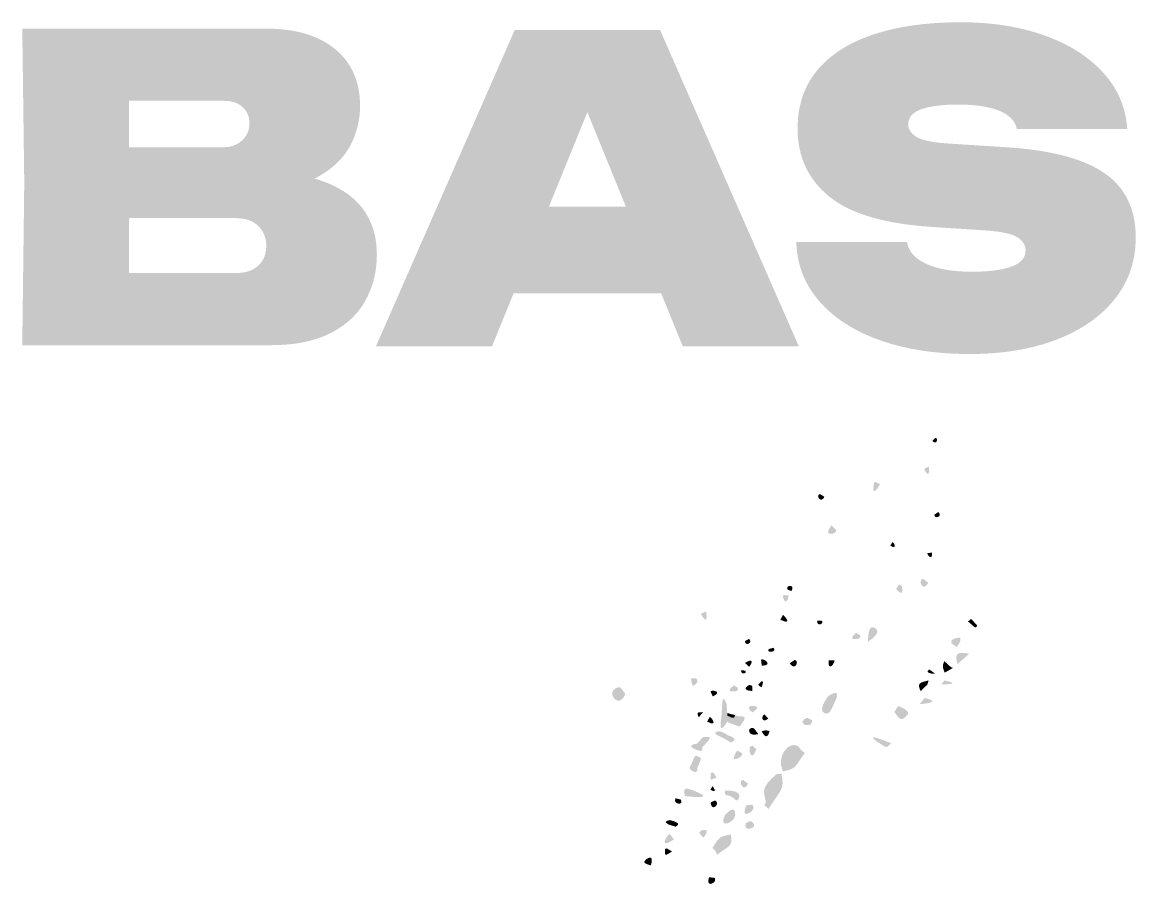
# Model space of a CAD drawing. Header units: millimetres. Extents: x 1061 to 1250, y 28 to 134.
# Drawn here: x 1069.5 to 1129.5, y 87.3 to 134 of the extents above; entities that cross this region are included whole.
import ezdxf

# ---------------------------------------------------------------- set-up
doc = ezdxf.new("R2010")
doc.units = ezdxf.units.MM

msp = doc.modelspace()

# ---------------------------------------------------------------- hatches: boundary and pattern name
at = {"true_color": 0x000000, "transparency": 33554687}
h = msp.add_hatch(color=18, dxfattribs=at)
edge = h.paths.add_edge_path(flags=0)
edge.add_spline(control_points=[(1111.225, 122.095), (1111.225, 122.095), (1117.188, 122.095), (1117.188, 122.095), (1117.249, 121.761), (1117.423, 121.476), (1117.711, 121.241), (1118, 121.006), (1118.394, 120.824), (1118.895, 120.695), (1119.396, 120.566), (1119.995, 120.501), (1120.693, 120.501), (1121.603, 120.501), (1122.313, 120.592), (1122.821, 120.775), (1123.329, 120.957), (1123.584, 121.252), (1123.584, 121.662), (1123.584, 121.935), (1123.439, 122.167), (1123.151, 122.356), (1122.863, 122.546), (1122.271, 122.671), (1121.376, 122.732), (1121.376, 122.732), (1118.554, 122.914), (1118.554, 122.914), (1115.989, 123.081), (1114.138, 123.627), (1113, 124.553), (1111.862, 125.478), (1111.293, 126.7), (1111.293, 128.217), (1111.293, 129.492), (1111.657, 130.554), (1112.385, 131.404), (1113.114, 132.253), (1114.134, 132.891), (1115.447, 133.316), (1116.759, 133.74), (1118.296, 133.953), (1120.056, 133.953), (1121.77, 133.953), (1123.292, 133.714), (1124.619, 133.236), (1125.947, 132.758), (1127.001, 132.086), (1127.783, 131.222), (1128.564, 130.357), (1128.993, 129.348), (1129.069, 128.194), (1129.069, 128.194), (1123.106, 128.194), (1123.106, 128.194), (1123.06, 128.468), (1122.912, 128.703), (1122.662, 128.9), (1122.411, 129.097), (1122.059, 129.249), (1121.603, 129.355), (1121.148, 129.461), (1120.594, 129.515), (1119.942, 129.515), (1119.107, 129.515), (1118.451, 129.431), (1117.973, 129.264), (1117.495, 129.097), (1117.256, 128.824), (1117.256, 128.445), (1117.256, 128.187), (1117.397, 127.967), (1117.677, 127.785), (1117.958, 127.603), (1118.5, 127.481), (1119.305, 127.421), (1119.305, 127.421), (1122.491, 127.216), (1122.491, 127.216), (1124.16, 127.11), (1125.511, 126.863), (1126.542, 126.476), (1127.574, 126.089), (1128.329, 125.554), (1128.807, 124.871), (1129.285, 124.189), (1129.524, 123.346), (1129.524, 122.345), (1129.524, 121.086), (1129.152, 119.985), (1128.409, 119.045), (1127.665, 118.104), (1126.622, 117.372), (1125.279, 116.848), (1123.936, 116.325), (1122.37, 116.063), (1120.579, 116.063), (1118.728, 116.063), (1117.104, 116.313), (1115.708, 116.814), (1114.313, 117.315), (1113.224, 118.021), (1112.442, 118.931), (1111.661, 119.841), (1111.255, 120.896), (1111.225, 122.095)], knot_values=[0, 0, 0, 0, 1, 1, 1, 2, 2, 2, 3, 3, 3, 4, 4, 4, 5, 5, 5, 6, 6, 6, 7, 7, 7, 8, 8, 8, 9, 9, 9, 10, 10, 10, 11, 11, 11, 12, 12, 12, 13, 13, 13, 14, 14, 14, 15, 15, 15, 16, 16, 16, 17, 17, 17, 18, 18, 18, 19, 19, 19, 20, 20, 20, 21, 21, 21, 22, 22, 22, 23, 23, 23, 24, 24, 24, 25, 25, 25, 26, 26, 26, 27, 27, 27, 28, 28, 28, 29, 29, 29, 30, 30, 30, 31, 31, 31, 32, 32, 32, 33, 33, 33, 34, 34, 34, 35, 35, 35, 35], degree=3, periodic=1)
h = msp.add_hatch(color=18, dxfattribs=at)
edge = h.paths.add_edge_path(flags=0)
edge.add_spline(control_points=[(1085.236, 125.524), (1085.511, 125.447), (1085.77, 125.358), (1086.012, 125.256), (1086.877, 124.892), (1087.526, 124.387), (1087.958, 123.743), (1088.391, 123.098), (1088.607, 122.328), (1088.607, 121.432), (1088.607, 120.507), (1088.398, 119.672), (1087.981, 118.929), (1087.564, 118.185), (1086.93, 117.601), (1086.08, 117.176), (1085.231, 116.751), (1084.168, 116.539), (1082.894, 116.539), (1082.894, 116.539), (1069.488, 116.539), (1069.488, 116.539), (1069.488, 116.539), (1069.596, 125.302), (1069.596, 125.302), (1069.596, 125.302), (1069.488, 133.609), (1069.488, 133.609), (1069.488, 133.609), (1082.647, 133.609), (1082.647, 133.609), (1084.225, 133.609), (1085.462, 133.241), (1086.357, 132.505), (1087.252, 131.769), (1087.7, 130.749), (1087.7, 129.444), (1087.7, 128.701), (1087.533, 128.003), (1087.199, 127.35), (1086.865, 126.698), (1086.323, 126.148), (1085.572, 125.7), (1085.469, 125.638), (1085.356, 125.58), (1085.236, 125.524)], knot_values=[0, 0, 0, 0, 1, 1, 1, 2, 2, 2, 3, 3, 3, 4, 4, 4, 5, 5, 5, 6, 6, 6, 7, 7, 7, 8, 8, 8, 9, 9, 9, 10, 10, 10, 11, 11, 11, 12, 12, 12, 13, 13, 13, 14, 14, 14, 15, 15, 15, 15], degree=3, periodic=1)
edge = h.paths.add_edge_path(flags=0)
edge.add_spline(control_points=[(1075.251, 127.214), (1075.251, 127.214), (1080.348, 127.214), (1080.348, 127.214), (1080.743, 127.214), (1081.073, 127.335), (1081.338, 127.578), (1081.604, 127.82), (1081.737, 128.132), (1081.737, 128.511), (1081.737, 128.86), (1081.615, 129.148), (1081.373, 129.376), (1081.13, 129.603), (1080.788, 129.717), (1080.348, 129.717), (1080.348, 129.717), (1075.238, 129.717), (1075.238, 129.717), (1075.238, 129.717), (1075.251, 127.214), (1075.251, 127.214)], knot_values=[0, 0, 0, 0, 1, 1, 1, 2, 2, 2, 3, 3, 3, 4, 4, 4, 5, 5, 5, 6, 6, 6, 7, 7, 7, 7], degree=3, periodic=1)
edge = h.paths.add_edge_path(flags=0)
edge.add_spline(control_points=[(1075.237, 120.431), (1075.237, 120.431), (1081.028, 120.431), (1081.028, 120.431), (1081.528, 120.431), (1081.923, 120.564), (1082.211, 120.829), (1082.499, 121.095), (1082.644, 121.455), (1082.644, 121.91), (1082.644, 122.32), (1082.503, 122.669), (1082.222, 122.957), (1081.942, 123.246), (1081.528, 123.39), (1080.982, 123.39), (1080.982, 123.39), (1075.252, 123.39), (1075.252, 123.39), (1075.252, 123.39), (1075.237, 120.431), (1075.237, 120.431)], knot_values=[0, 0, 0, 0, 1, 1, 1, 2, 2, 2, 3, 3, 3, 4, 4, 4, 5, 5, 5, 6, 6, 6, 7, 7, 7, 7], degree=3, periodic=1)
h = msp.add_hatch(color=18, dxfattribs=at)
h.paths.add_polyline_path([(1095.982, 119.341), (1094.814, 116.473), (1088.555, 116.473), (1096.043, 133.543), (1103.873, 133.543), (1111.361, 116.473), (1105.102, 116.473), (1103.934, 119.341)], flags=0)
h.paths.add_polyline_path([(1102.034, 124.007), (1099.958, 129.104), (1097.882, 124.007)], flags=0)
at = {"true_color": 0x080808, "transparency": 33554687}
h = msp.add_hatch(color=18, dxfattribs=at)
edge = h.paths.add_edge_path(flags=0)
edge.add_spline(control_points=[(1118.56, 111.382), (1118.718, 111.538), (1118.7, 111.538), (1118.718, 111.538), (1118.904, 111.544), (1118.783, 111.105), (1118.56, 111.382)], knot_values=[0, 0, 0, 0, 1, 1, 1, 2, 2, 2, 2], degree=3, periodic=1)
h = msp.add_hatch(color=18, dxfattribs=at)
edge = h.paths.add_edge_path(flags=0)
edge.add_spline(control_points=[(1118.11, 109.866), (1118.362, 109.979), (1118.341, 109.987), (1118.362, 109.979), (1118.405, 109.964), (1118.434, 109.204), (1118.11, 109.866)], knot_values=[0, 0, 0, 0, 1, 1, 1, 2, 2, 2, 2], degree=3, periodic=1)
h = msp.add_hatch(color=18, dxfattribs=at)
edge = h.paths.add_edge_path(flags=0)
edge.add_spline(control_points=[(1115.738, 109.046), (1115.725, 109.023), (1115.261, 108.186), (1115.405, 109.06), (1115.438, 109.263), (1115.507, 109.135), (1115.738, 109.046)], knot_values=[0, 0, 0, 0, 1, 1, 1, 2, 2, 2, 2], degree=3, periodic=1)
h = msp.add_hatch(color=18, dxfattribs=at)
edge = h.paths.add_edge_path(flags=0)
edge.add_spline(control_points=[(1112.734, 108.371), (1112.601, 107.989), (1112.239, 108.383), (1112.48, 108.509), (1112.501, 108.52), (1112.48, 108.509), (1112.734, 108.371)], knot_values=[0, 0, 0, 0, 1, 1, 1, 2, 2, 2, 2], degree=3, periodic=1)
h = msp.add_hatch(color=18, dxfattribs=at)
edge = h.paths.add_edge_path(flags=0)
edge.add_spline(control_points=[(1118.881, 107.545), (1119.152, 107.286), (1118.657, 107.143), (1118.669, 107.393), (1118.67, 107.414), (1118.669, 107.393), (1118.881, 107.545)], knot_values=[0, 0, 0, 0, 1, 1, 1, 2, 2, 2, 2], degree=3, periodic=1)
h = msp.add_hatch(color=18, dxfattribs=at)
edge = h.paths.add_edge_path(flags=0)
edge.add_spline(control_points=[(1113.124, 106.822), (1113.317, 106.585), (1113.499, 106.567), (1113.274, 106.406), (1113.246, 106.386), (1112.638, 106.191), (1113.124, 106.822)], knot_values=[0, 0, 0, 0, 1, 1, 1, 2, 2, 2, 2], degree=3, periodic=1)
h = msp.add_hatch(color=18, dxfattribs=at)
edge = h.paths.add_edge_path(flags=0)
edge.add_spline(control_points=[(1116.29, 105.724), (1116.404, 105.911), (1116.387, 105.908), (1116.404, 105.911), (1116.485, 105.926), (1116.705, 105.489), (1116.29, 105.724)], knot_values=[0, 0, 0, 0, 1, 1, 1, 2, 2, 2, 2], degree=3, periodic=1)
h = msp.add_hatch(color=18, dxfattribs=at)
edge = h.paths.add_edge_path(flags=0)
edge.add_spline(control_points=[(1118.535, 105.355), (1118.577, 104.854), (1118.242, 105.258), (1118.298, 105.319), (1118.311, 105.334), (1118.298, 105.319), (1118.535, 105.355)], knot_values=[0, 0, 0, 0, 1, 1, 1, 2, 2, 2, 2], degree=3, periodic=1)
h = msp.add_hatch(color=18, dxfattribs=at)
edge = h.paths.add_edge_path(flags=0)
edge.add_spline(control_points=[(1118.337, 103.719), (1118.02, 103.17), (1117.778, 103.902), (1118.046, 103.94), (1118.075, 103.945), (1118.046, 103.94), (1118.337, 103.719)], knot_values=[0, 0, 0, 0, 1, 1, 1, 2, 2, 2, 2], degree=3, periodic=1)
h = msp.add_hatch(color=18, dxfattribs=at)
edge = h.paths.add_edge_path(flags=0)
edge.add_spline(control_points=[(1110.964, 103.285), (1110.77, 103.357), (1110.755, 103.328), (1110.731, 103.41), (1110.673, 103.608), (1111.162, 103.654), (1110.964, 103.285)], knot_values=[0, 0, 0, 0, 1, 1, 1, 2, 2, 2, 2], degree=3, periodic=1)
h = msp.add_hatch(color=18, dxfattribs=at)
edge = h.paths.add_edge_path(flags=0)
edge.add_spline(control_points=[(1116.61, 103.392), (1116.743, 103.593), (1116.729, 103.704), (1116.907, 103.555), (1116.92, 103.544), (1117.065, 102.843), (1116.61, 103.392)], knot_values=[0, 0, 0, 0, 1, 1, 1, 2, 2, 2, 2], degree=3, periodic=1)
h = msp.add_hatch(color=18, dxfattribs=at)
edge = h.paths.add_edge_path(flags=0)
edge.add_spline(control_points=[(1110.822, 103.054), (1110.666, 102.313), (1110.454, 103.028), (1110.5, 103.05), (1110.597, 103.096), (1110.725, 103.008), (1110.822, 103.054)], knot_values=[0, 0, 0, 0, 1, 1, 1, 2, 2, 2, 2], degree=3, periodic=1)
h = msp.add_hatch(color=18, dxfattribs=at)
edge = h.paths.add_edge_path(flags=0)
edge.add_spline(control_points=[(1106.077, 102.05), (1106.077, 102.05), (1106.352, 102.179), (1106.352, 102.179), (1106.38, 102.164), (1106.487, 101.278), (1106.077, 102.05)], knot_values=[0, 0, 0, 0, 1, 1, 1, 2, 2, 2, 2], degree=3, periodic=1)
h = msp.add_hatch(color=18, dxfattribs=at)
edge = h.paths.add_edge_path(flags=0)
edge.add_spline(control_points=[(1110.362, 101.733), (1110.508, 101.988), (1110.486, 101.979), (1110.508, 101.988), (1110.535, 102), (1111.096, 101.387), (1110.362, 101.733)], knot_values=[0, 0, 0, 0, 1, 1, 1, 2, 2, 2, 2], degree=3, periodic=1)
h = msp.add_hatch(color=18, dxfattribs=at)
edge = h.paths.add_edge_path(flags=0)
edge.add_spline(control_points=[(1112.346, 101.673), (1112.593, 101.678), (1112.578, 101.691), (1112.593, 101.678), (1112.771, 101.533), (1112.312, 101.321), (1112.346, 101.673)], knot_values=[0, 0, 0, 0, 1, 1, 1, 2, 2, 2, 2], degree=3, periodic=1)
h = msp.add_hatch(color=18, dxfattribs=at)
edge = h.paths.add_edge_path(flags=0)
edge.add_spline(control_points=[(1120.648, 101.784), (1120.648, 101.784), (1120.981, 101.414), (1120.981, 101.414), (1120.851, 101.196), (1120.824, 101.372), (1120.484, 101.637), (1120.484, 101.637), (1120.648, 101.784), (1120.648, 101.784)], knot_values=[0, 0, 0, 0, 1, 1, 1, 2, 2, 2, 3, 3, 3, 3], degree=3, periodic=1)
h = msp.add_hatch(color=18, dxfattribs=at)
edge = h.paths.add_edge_path(flags=0)
edge.add_spline(control_points=[(1114.443, 101.023), (1114.65, 100.898), (1114.761, 100.901), (1114.611, 100.72), (1114.59, 100.695), (1113.897, 100.58), (1114.443, 101.023)], knot_values=[0, 0, 0, 0, 1, 1, 1, 2, 2, 2, 2], degree=3, periodic=1)
h = msp.add_hatch(color=18, dxfattribs=at)
edge = h.paths.add_edge_path(flags=0)
edge.add_spline(control_points=[(1115.091, 100.544), (1115.091, 100.609), (1115.083, 101.239), (1115.284, 101.326), (1115.343, 101.352), (1116.05, 101.178), (1115.091, 100.544)], knot_values=[0, 0, 0, 0, 1, 1, 1, 2, 2, 2, 2], degree=3, periodic=1)
h = msp.add_hatch(color=18, dxfattribs=at)
edge = h.paths.add_edge_path(flags=0)
edge.add_spline(control_points=[(1108.677, 100.705), (1108.914, 100.448), (1108.435, 100.298), (1108.457, 100.576), (1108.458, 100.597), (1108.457, 100.576), (1108.677, 100.705)], knot_values=[0, 0, 0, 0, 1, 1, 1, 2, 2, 2, 2], degree=3, periodic=1)
h = msp.add_hatch(color=18, dxfattribs=at)
edge = h.paths.add_edge_path(flags=0)
edge.add_spline(control_points=[(1119.885, 100.267), (1119.076, 100.652), (1120.059, 100.816), (1120.072, 100.748), (1120.08, 100.708), (1120.107, 100.574), (1119.885, 100.267)], knot_values=[0, 0, 0, 0, 1, 1, 1, 2, 2, 2, 2], degree=3, periodic=1)
h = msp.add_hatch(color=18, dxfattribs=at)
edge = h.paths.add_edge_path(flags=0)
edge.add_spline(control_points=[(1108.45, 99.404), (1109.076, 99.781), (1108.711, 99.193), (1108.68, 99.196), (1108.655, 99.198), (1108.68, 99.196), (1108.45, 99.404)], knot_values=[0, 0, 0, 0, 1, 1, 1, 2, 2, 2, 2], degree=3, periodic=1)
h = msp.add_hatch(color=18, dxfattribs=at)
edge = h.paths.add_edge_path(flags=0)
edge.add_spline(control_points=[(1109.358, 99.251), (1109.358, 99.251), (1109.322, 99.578), (1109.322, 99.578), (1109.431, 99.686), (1110.033, 99.274), (1109.358, 99.251)], knot_values=[0, 0, 0, 0, 1, 1, 1, 2, 2, 2, 2], degree=3, periodic=1)
h = msp.add_hatch(color=18, dxfattribs=at)
edge = h.paths.add_edge_path(flags=0)
edge.add_spline(control_points=[(1109.997, 100.223), (1110.22, 99.967), (1109.552, 99.912), (1109.742, 100.157), (1109.742, 100.157), (1109.997, 100.223), (1109.997, 100.223)], knot_values=[0, 0, 0, 0, 1, 1, 1, 2, 2, 2, 2], degree=3, periodic=1)
h = msp.add_hatch(color=18, dxfattribs=at)
edge = h.paths.add_edge_path(flags=0)
edge.add_spline(control_points=[(1120.526, 99.894), (1120.234, 99.596), (1120.235, 99.634), (1119.911, 99.335), (1119.797, 99.752), (1119.774, 100.09), (1120.526, 99.894)], knot_values=[0, 0, 0, 0, 1, 1, 1, 2, 2, 2, 2], degree=3, periodic=1)
h = msp.add_hatch(color=18, dxfattribs=at)
edge = h.paths.add_edge_path(flags=0)
edge.add_spline(control_points=[(1110.868, 99.387), (1111.151, 99.564), (1111.125, 99.569), (1111.151, 99.564), (1111.405, 99.515), (1111.14, 98.92), (1110.868, 99.387)], knot_values=[0, 0, 0, 0, 1, 1, 1, 2, 2, 2, 2], degree=3, periodic=1)
h = msp.add_hatch(color=18, dxfattribs=at)
edge = h.paths.add_edge_path(flags=0)
edge.add_spline(control_points=[(1112.969, 99.551), (1112.969, 99.551), (1113.275, 99.551), (1113.275, 99.551), (1113.344, 99.436), (1112.903, 98.853), (1112.969, 99.551)], knot_values=[0, 0, 0, 0, 1, 1, 1, 2, 2, 2, 2], degree=3, periodic=1)
h = msp.add_hatch(color=18, dxfattribs=at)
edge = h.paths.add_edge_path(flags=0)
edge.add_spline(control_points=[(1119.199, 99.504), (1119.539, 99.196), (1119.511, 99.22), (1119.539, 99.196), (1119.611, 99.134), (1119.606, 99.184), (1119.663, 99.135), (1119.629, 99.113), (1119.448, 98.996), (1119.223, 98.878), (1119.113, 99.197), (1119.087, 99.192), (1119.199, 99.504)], knot_values=[0, 0, 0, 0, 1, 1, 1, 2, 2, 2, 3, 3, 3, 4, 4, 4, 4], degree=3, periodic=1)
h = msp.add_hatch(color=18, dxfattribs=at)
edge = h.paths.add_edge_path(flags=0)
edge.add_spline(control_points=[(1105.548, 98.568), (1105.792, 98.545), (1105.906, 98.647), (1105.884, 98.394), (1105.882, 98.363), (1105.596, 97.831), (1105.548, 98.568)], knot_values=[0, 0, 0, 0, 1, 1, 1, 2, 2, 2, 2], degree=3, periodic=1)
h = msp.add_hatch(color=18, dxfattribs=at)
edge = h.paths.add_edge_path(flags=0)
edge.add_spline(control_points=[(1108.244, 99.002), (1108.46, 98.989), (1108.446, 99), (1108.46, 98.989), (1108.63, 98.855), (1108.228, 98.718), (1108.244, 99.002)], knot_values=[0, 0, 0, 0, 1, 1, 1, 2, 2, 2, 2], degree=3, periodic=1)
h = msp.add_hatch(color=18, dxfattribs=at)
edge = h.paths.add_edge_path(flags=0)
edge.add_spline(control_points=[(1109.167, 98.225), (1109.584, 98.744), (1109.371, 98.085), (1109.337, 98.084), (1109.32, 98.084), (1109.337, 98.084), (1109.167, 98.225)], knot_values=[0, 0, 0, 0, 1, 1, 1, 2, 2, 2, 2], degree=3, periodic=1)
h = msp.add_hatch(color=18, dxfattribs=at)
edge = h.paths.add_edge_path(flags=0)
edge.add_spline(control_points=[(1118.388, 99.055), (1118.388, 99.055), (1118.556, 98.818), (1118.556, 98.818), (1118.335, 98.87), (1118.197, 98.9), (1118.388, 99.055)], knot_values=[0, 0, 0, 0, 1, 1, 1, 2, 2, 2, 2], degree=3, periodic=1)
msp.add_hatch(color=18, dxfattribs=at).paths.add_polyline_path([(1118.388, 99.055), (1118.722, 98.817), (1118.556, 98.818)], flags=0)
h = msp.add_hatch(color=18, dxfattribs=at)
edge = h.paths.add_edge_path(flags=0)
edge.add_spline(control_points=[(1102.001, 97.738), (1101.708, 96.876), (1100.981, 97.736), (1101.462, 98.021), (1101.778, 98.207), (1101.759, 98.022), (1102.001, 97.738)], knot_values=[0, 0, 0, 0, 1, 1, 1, 2, 2, 2, 2], degree=3, periodic=1)
h = msp.add_hatch(color=18, dxfattribs=at)
edge = h.paths.add_edge_path(flags=0)
edge.add_spline(control_points=[(1106.718, 97.597), (1106.603, 97.866), (1106.593, 97.845), (1106.603, 97.866), (1106.652, 97.972), (1107.299, 97.856), (1106.718, 97.597)], knot_values=[0, 0, 0, 0, 1, 1, 1, 2, 2, 2, 2], degree=3, periodic=1)
h = msp.add_hatch(color=18, dxfattribs=at)
edge = h.paths.add_edge_path(flags=0)
edge.add_spline(control_points=[(1107.498, 96.701), (1107.498, 96.701), (1107.511, 96.558), (1107.511, 96.558), (1107.511, 96.558), (1107.498, 96.232), (1107.498, 96.232), (1107.484, 96.208), (1107.041, 95.441), (1107.154, 96.247), (1107.262, 97.024), (1107.172, 97.94), (1107.456, 97.201), (1107.471, 97.163), (1107.46, 97.164), (1107.498, 96.701)], knot_values=[0, 0, 0, 0, 1, 1, 1, 2, 2, 2, 3, 3, 3, 4, 4, 4, 5, 5, 5, 5], degree=3, periodic=1)
h = msp.add_hatch(color=18, dxfattribs=at)
edge = h.paths.add_edge_path(flags=0)
edge.add_spline(control_points=[(1107.859, 98.192), (1108.048, 98.059), (1108.161, 98.075), (1108.022, 97.895), (1108.001, 97.866), (1107.266, 97.764), (1107.859, 98.192)], knot_values=[0, 0, 0, 0, 1, 1, 1, 2, 2, 2, 2], degree=3, periodic=1)
h = msp.add_hatch(color=18, dxfattribs=at)
edge = h.paths.add_edge_path(flags=0)
edge.add_spline(control_points=[(1108.855, 97.888), (1108.171, 97.923), (1108.654, 98.212), (1108.683, 98.212), (1108.919, 98.213), (1108.82, 98.119), (1108.855, 97.888)], knot_values=[0, 0, 0, 0, 1, 1, 1, 2, 2, 2, 2], degree=3, periodic=1)
h = msp.add_hatch(color=18, dxfattribs=at)
edge = h.paths.add_edge_path(flags=0)
edge.add_spline(control_points=[(1112.933, 97.597), (1112.962, 97.625), (1113.759, 98.195), (1113.27, 97.225), (1113.27, 97.225), (1112.933, 97.597), (1112.933, 97.597)], knot_values=[0, 0, 0, 0, 1, 1, 1, 2, 2, 2, 2], degree=3, periodic=1)
h = msp.add_hatch(color=18, dxfattribs=at)
edge = h.paths.add_edge_path(flags=0)
edge.add_spline(control_points=[(1118.36, 98.458), (1118.36, 98.458), (1118.286, 98.227), (1118.286, 98.227), (1118.286, 98.227), (1117.926, 97.883), (1117.926, 97.883), (1117.717, 98.311), (1117.875, 98.348), (1118.36, 98.458)], knot_values=[0, 0, 0, 0, 1, 1, 1, 2, 2, 2, 3, 3, 3, 3], degree=3, periodic=1)
h = msp.add_hatch(color=18, dxfattribs=at)
edge = h.paths.add_edge_path(flags=0)
edge.add_spline(control_points=[(1119.042, 98.242), (1119.042, 98.242), (1119.211, 98.457), (1119.211, 98.457), (1120.275, 98.249), (1119.063, 98.24), (1119.042, 98.242)], knot_values=[0, 0, 0, 0, 1, 1, 1, 2, 2, 2, 2], degree=3, periodic=1)
h = msp.add_hatch(color=18, dxfattribs=at)
edge = h.paths.add_edge_path(flags=0)
edge.add_spline(control_points=[(1112.933, 97.597), (1112.933, 97.597), (1113.27, 97.225), (1113.27, 97.225), (1113.051, 96.721), (1112.962, 96.694), (1112.912, 96.678), (1112.843, 96.657), (1112.251, 96.66), (1112.933, 97.597)], knot_values=[0, 0, 0, 0, 1, 1, 1, 2, 2, 2, 3, 3, 3, 3], degree=3, periodic=1)
h = msp.add_hatch(color=18, dxfattribs=at)
edge = h.paths.add_edge_path(flags=0)
edge.add_spline(control_points=[(1117.873, 97.181), (1118.157, 97.511), (1118.123, 97.519), (1118.157, 97.511), (1119.193, 97.263), (1117.908, 97.184), (1117.873, 97.181)], knot_values=[0, 0, 0, 0, 1, 1, 1, 2, 2, 2, 2], degree=3, periodic=1)
h = msp.add_hatch(color=18, dxfattribs=at)
edge = h.paths.add_edge_path(flags=0)
edge.add_spline(control_points=[(1106.214, 96.729), (1105.995, 96.615), (1105.994, 96.347), (1105.918, 96.574), (1105.836, 96.814), (1105.983, 96.723), (1106.214, 96.729)], knot_values=[0, 0, 0, 0, 1, 1, 1, 2, 2, 2, 2], degree=3, periodic=1)
h = msp.add_hatch(color=18, dxfattribs=at)
edge = h.paths.add_edge_path(flags=0)
edge.add_spline(control_points=[(1107.498, 96.701), (1107.498, 96.701), (1107.914, 96.589), (1107.914, 96.589), (1107.879, 96.411), (1107.851, 96.432), (1107.695, 96.472), (1107.695, 96.472), (1107.511, 96.558), (1107.511, 96.558), (1107.511, 96.558), (1107.498, 96.701), (1107.498, 96.701)], knot_values=[0, 0, 0, 0, 1, 1, 1, 2, 2, 2, 3, 3, 3, 4, 4, 4, 4], degree=3, periodic=1)
h = msp.add_hatch(color=18, dxfattribs=at)
edge = h.paths.add_edge_path(flags=0)
edge.add_spline(control_points=[(1108.847, 96.729), (1108.639, 96.936), (1108.569, 97.06), (1108.841, 97.088), (1108.869, 97.091), (1109.427, 97.082), (1108.847, 96.729)], knot_values=[0, 0, 0, 0, 1, 1, 1, 2, 2, 2, 2], degree=3, periodic=1)
h = msp.add_hatch(color=18, dxfattribs=at)
edge = h.paths.add_edge_path(flags=0)
edge.add_spline(control_points=[(1116.718, 97.082), (1117.37, 96.812), (1117.269, 96.674), (1117.199, 96.59), (1116.889, 96.216), (1116.778, 96.371), (1116.512, 96.763), (1116.512, 96.763), (1116.718, 97.082), (1116.718, 97.082)], knot_values=[0, 0, 0, 0, 1, 1, 1, 2, 2, 2, 3, 3, 3, 3], degree=3, periodic=1)
h = msp.add_hatch(color=18, dxfattribs=at)
edge = h.paths.add_edge_path(flags=0)
edge.add_spline(control_points=[(1106.412, 96.234), (1106.558, 96.491), (1106.536, 96.481), (1106.558, 96.491), (1106.614, 96.514), (1107.069, 95.911), (1106.412, 96.234)], knot_values=[0, 0, 0, 0, 1, 1, 1, 2, 2, 2, 2], degree=3, periodic=1)
h = msp.add_hatch(color=18, dxfattribs=at)
edge = h.paths.add_edge_path(flags=0)
edge.add_spline(control_points=[(1107.511, 96.558), (1107.511, 96.558), (1107.695, 96.472), (1107.695, 96.472), (1107.851, 96.432), (1107.879, 96.411), (1107.914, 96.589), (1108.071, 96.555), (1108.033, 96.524), (1108.191, 96.528), (1108.611, 96.539), (1108.417, 96.306), (1108.164, 95.969), (1107.651, 96.158), (1107.668, 96.139), (1107.498, 96.232), (1107.498, 96.232), (1107.511, 96.558), (1107.511, 96.558)], knot_values=[0, 0, 0, 0, 1, 1, 1, 2, 2, 2, 3, 3, 3, 4, 4, 4, 5, 5, 5, 6, 6, 6, 6], degree=3, periodic=1)
h = msp.add_hatch(color=18, dxfattribs=at)
edge = h.paths.add_edge_path(flags=0)
edge.add_spline(control_points=[(1109.712, 96.4), (1109.324, 96.083), (1109.334, 96.617), (1109.507, 96.618), (1109.531, 96.619), (1109.507, 96.618), (1109.712, 96.4)], knot_values=[0, 0, 0, 0, 1, 1, 1, 2, 2, 2, 2], degree=3, periodic=1)
h = msp.add_hatch(color=18, dxfattribs=at)
edge = h.paths.add_edge_path(flags=0)
edge.add_spline(control_points=[(1112.066, 96.324), (1112.152, 95.841), (1111.252, 96.07), (1111.658, 96.372), (1111.841, 96.508), (1111.84, 96.399), (1112.066, 96.324)], knot_values=[0, 0, 0, 0, 1, 1, 1, 2, 2, 2, 2], degree=3, periodic=1)
h = msp.add_hatch(color=18, dxfattribs=at)
edge = h.paths.add_edge_path(flags=0)
edge.add_spline(control_points=[(1106.192, 95.41), (1106.459, 95.396), (1106.652, 95.49), (1106.508, 95.249), (1106.486, 95.212), (1106.482, 95.219), (1106.154, 94.849), (1106.062, 94.875), (1106.075, 94.885), (1105.873, 95.049), (1105.873, 95.049), (1106.192, 95.41), (1106.192, 95.41)], knot_values=[0, 0, 0, 0, 1, 1, 1, 2, 2, 2, 3, 3, 3, 4, 4, 4, 4], degree=3, periodic=1)
h = msp.add_hatch(color=18, dxfattribs=at)
edge = h.paths.add_edge_path(flags=0)
edge.add_spline(control_points=[(1107.548, 95.496), (1107.548, 95.496), (1107.437, 95.264), (1107.437, 95.264), (1107.035, 95.503), (1106.579, 95.602), (1107.042, 95.721), (1107.148, 95.748), (1107.51, 95.52), (1107.548, 95.496)], knot_values=[0, 0, 0, 0, 1, 1, 1, 2, 2, 2, 3, 3, 3, 3], degree=3, periodic=1)
h = msp.add_hatch(color=18, dxfattribs=at)
edge = h.paths.add_edge_path(flags=0)
edge.add_spline(control_points=[(1107.548, 95.496), (1108.193, 95.303), (1107.724, 95.122), (1107.692, 95.113), (1107.67, 95.107), (1107.692, 95.113), (1107.437, 95.264), (1107.437, 95.264), (1107.548, 95.496), (1107.548, 95.496)], knot_values=[0, 0, 0, 0, 1, 1, 1, 2, 2, 2, 3, 3, 3, 3], degree=3, periodic=1)
h = msp.add_hatch(color=18, dxfattribs=at)
edge = h.paths.add_edge_path(flags=0)
edge.add_spline(control_points=[(1109.174, 95.564), (1108.594, 95.396), (1108.574, 95.915), (1108.847, 95.899), (1108.972, 95.892), (1108.949, 95.851), (1109.174, 95.564)], knot_values=[0, 0, 0, 0, 1, 1, 1, 2, 2, 2, 2], degree=3, periodic=1)
h = msp.add_hatch(color=18, dxfattribs=at)
edge = h.paths.add_edge_path(flags=0)
edge.add_spline(control_points=[(1109.359, 95.71), (1109.58, 95.786), (1109.561, 95.783), (1109.779, 95.728), (1109.638, 95.121), (1109.374, 95.679), (1109.359, 95.71)], knot_values=[0, 0, 0, 0, 1, 1, 1, 2, 2, 2, 2], degree=3, periodic=1)
h = msp.add_hatch(color=18, dxfattribs=at)
edge = h.paths.add_edge_path(flags=0)
edge.add_spline(control_points=[(1116.347, 95.068), (1116.13, 94.92), (1116.145, 94.802), (1115.936, 94.93), (1114.423, 95.857), (1116.316, 95.084), (1116.347, 95.068)], knot_values=[0, 0, 0, 0, 1, 1, 1, 2, 2, 2, 2], degree=3, periodic=1)
h = msp.add_hatch(color=18, dxfattribs=at)
edge = h.paths.add_edge_path(flags=0)
edge.add_spline(control_points=[(1105.873, 95.049), (1106.075, 94.885), (1106.062, 94.875), (1106.154, 94.849), (1106.166, 94.624), (1106.1, 94.624), (1105.885, 94.701), (1105.16, 94.96), (1105.846, 95.048), (1105.873, 95.049)], knot_values=[0, 0, 0, 0, 1, 1, 1, 2, 2, 2, 3, 3, 3, 3], degree=3, periodic=1)
h = msp.add_hatch(color=18, dxfattribs=at)
edge = h.paths.add_edge_path(flags=0)
edge.add_spline(control_points=[(1109.069, 94.748), (1108.786, 93.956), (1108.642, 94.773), (1108.719, 94.853), (1108.885, 95.025), (1108.883, 94.898), (1109.069, 94.748)], knot_values=[0, 0, 0, 0, 1, 1, 1, 2, 2, 2, 2], degree=3, periodic=1)
h = msp.add_hatch(color=18, dxfattribs=at)
edge = h.paths.add_edge_path(flags=0)
edge.add_spline(control_points=[(1111.461, 94.73), (1110.905, 94.387), (1111.065, 94.196), (1110.491, 93.91), (1110.491, 93.91), (1110.397, 93.897), (1110.397, 93.897), (1110.325, 94.788), (1111.152, 95.308), (1111.461, 94.73)], knot_values=[0, 0, 0, 0, 1, 1, 1, 2, 2, 2, 3, 3, 3, 3], degree=3, periodic=1)
h = msp.add_hatch(color=18, dxfattribs=at)
edge = h.paths.add_edge_path(flags=0)
edge.add_spline(control_points=[(1105.555, 93.922), (1105.741, 94.262), (1105.661, 94.508), (1105.986, 94.327), (1106.171, 94.225), (1106.049, 94.176), (1105.876, 93.727), (1105.876, 93.727), (1105.555, 93.922), (1105.555, 93.922)], knot_values=[0, 0, 0, 0, 1, 1, 1, 2, 2, 2, 3, 3, 3, 3], degree=3, periodic=1)
h = msp.add_hatch(color=18, dxfattribs=at)
edge = h.paths.add_edge_path(flags=0)
edge.add_spline(control_points=[(1108.03, 94.675), (1108.306, 94.564), (1108.424, 94.464), (1108.155, 94.306), (1107.561, 93.957), (1108.013, 94.649), (1108.03, 94.675)], knot_values=[0, 0, 0, 0, 1, 1, 1, 2, 2, 2, 2], degree=3, periodic=1)
h = msp.add_hatch(color=18, dxfattribs=at)
edge = h.paths.add_edge_path(flags=0)
edge.add_spline(control_points=[(1111.677, 94.533), (1111.174, 93.904), (1111.302, 93.695), (1110.502, 93.552), (1110.502, 93.552), (1110.397, 93.897), (1110.397, 93.897), (1110.397, 93.897), (1110.491, 93.91), (1110.491, 93.91), (1111.065, 94.196), (1110.905, 94.387), (1111.461, 94.73), (1111.461, 94.73), (1111.677, 94.533), (1111.677, 94.533)], knot_values=[0, 0, 0, 0, 1, 1, 1, 2, 2, 2, 3, 3, 3, 4, 4, 4, 5, 5, 5, 5], degree=3, periodic=1)
h = msp.add_hatch(color=18, dxfattribs=at)
edge = h.paths.add_edge_path(flags=0)
edge.add_spline(control_points=[(1105.555, 93.922), (1105.555, 93.922), (1105.876, 93.727), (1105.876, 93.727), (1106.041, 93.303), (1105.212, 93.625), (1105.555, 93.922)], knot_values=[0, 0, 0, 0, 1, 1, 1, 2, 2, 2, 2], degree=3, periodic=1)
h = msp.add_hatch(color=18, dxfattribs=at)
edge = h.paths.add_edge_path(flags=0)
edge.add_spline(control_points=[(1106.61, 93.099), (1106.55, 93.948), (1106.922, 93.229), (1106.92, 93.217), (1106.92, 93.217), (1106.61, 93.099), (1106.61, 93.099)], knot_values=[0, 0, 0, 0, 1, 1, 1, 2, 2, 2, 2], degree=3, periodic=1)
h = msp.add_hatch(color=18, dxfattribs=at)
edge = h.paths.add_edge_path(flags=0)
edge.add_spline(control_points=[(1108.622, 92.894), (1108.391, 92.348), (1108.059, 93.048), (1108.342, 93.098), (1108.369, 93.103), (1108.342, 93.098), (1108.622, 92.894)], knot_values=[0, 0, 0, 0, 1, 1, 1, 2, 2, 2, 2], degree=3, periodic=1)
h = msp.add_hatch(color=18, dxfattribs=at)
edge = h.paths.add_edge_path(flags=0)
edge.add_spline(control_points=[(1110.42, 93.427), (1110.643, 92.553), (1110.258, 92.41), (1109.721, 91.531), (1109.721, 91.531), (1109.505, 91.732), (1109.505, 91.732), (1109.505, 91.732), (1109.584, 91.899), (1109.584, 91.899), (1109.464, 92.499), (1109.288, 92.659), (1110.162, 93.408), (1110.162, 93.408), (1110.42, 93.427), (1110.42, 93.427)], knot_values=[0, 0, 0, 0, 1, 1, 1, 2, 2, 2, 3, 3, 3, 4, 4, 4, 5, 5, 5, 5], degree=3, periodic=1)
h = msp.add_hatch(color=18, dxfattribs=at)
edge = h.paths.add_edge_path(flags=0)
edge.add_spline(control_points=[(1105.216, 92.232), (1105.111, 92.587), (1105.201, 92.701), (1105.557, 92.566), (1107.173, 91.952), (1105.253, 92.226), (1105.216, 92.232)], knot_values=[0, 0, 0, 0, 1, 1, 1, 2, 2, 2, 2], degree=3, periodic=1)
h = msp.add_hatch(color=18, dxfattribs=at)
edge = h.paths.add_edge_path(flags=0)
edge.add_spline(control_points=[(1106.583, 92.566), (1106.704, 92.74), (1106.687, 92.737), (1106.704, 92.74), (1106.732, 92.745), (1107.041, 92.326), (1106.583, 92.566)], knot_values=[0, 0, 0, 0, 1, 1, 1, 2, 2, 2, 2], degree=3, periodic=1)
h = msp.add_hatch(color=18, dxfattribs=at)
edge = h.paths.add_edge_path(flags=0)
edge.add_spline(control_points=[(1107.387, 92.51), (1108.466, 92.58), (1108.131, 91.986), (1108.006, 91.988), (1107.932, 91.989), (1107.75, 92.242), (1107.548, 92.256), (1107.347, 92.27), (1107.378, 92.322), (1107.387, 92.51)], knot_values=[0, 0, 0, 0, 1, 1, 1, 2, 2, 2, 3, 3, 3, 3], degree=3, periodic=1)
h = msp.add_hatch(color=18, dxfattribs=at)
edge = h.paths.add_edge_path(flags=0)
edge.add_spline(control_points=[(1104.713, 92.106), (1105, 92.023), (1104.988, 92.043), (1105, 92.023), (1105.187, 91.701), (1104.523, 91.777), (1104.713, 92.106)], knot_values=[0, 0, 0, 0, 1, 1, 1, 2, 2, 2, 2], degree=3, periodic=1)
h = msp.add_hatch(color=18, dxfattribs=at)
edge = h.paths.add_edge_path(flags=0)
edge.add_spline(control_points=[(1106.604, 91.87), (1106.814, 91.97), (1106.814, 92.029), (1106.908, 91.943), (1107.093, 91.774), (1106.646, 91.353), (1106.604, 91.87)], knot_values=[0, 0, 0, 0, 1, 1, 1, 2, 2, 2, 2], degree=3, periodic=1)
h = msp.add_hatch(color=18, dxfattribs=at)
edge = h.paths.add_edge_path(flags=0)
edge.add_spline(control_points=[(1108.524, 91.721), (1108.787, 91.734), (1108.906, 91.859), (1108.912, 91.576), (1108.916, 91.386), (1108.173, 90.896), (1108.524, 91.721)], knot_values=[0, 0, 0, 0, 1, 1, 1, 2, 2, 2, 2], degree=3, periodic=1)
h = msp.add_hatch(color=18, dxfattribs=at)
edge = h.paths.add_edge_path(flags=0)
edge.add_spline(control_points=[(1107.389, 91.22), (1107.697, 91.506), (1107.907, 91.665), (1107.93, 91.244), (1107.953, 90.791), (1106.953, 90.386), (1107.389, 91.22)], knot_values=[0, 0, 0, 0, 1, 1, 1, 2, 2, 2, 2], degree=3, periodic=1)
h = msp.add_hatch(color=18, dxfattribs=at)
edge = h.paths.add_edge_path(flags=0)
edge.add_spline(control_points=[(1104.395, 90.926), (1104.395, 90.926), (1104.467, 90.645), (1104.467, 90.645), (1104.309, 90.695), (1103.966, 90.849), (1104.395, 90.926)], knot_values=[0, 0, 0, 0, 1, 1, 1, 2, 2, 2, 2], degree=3, periodic=1)
h = msp.add_hatch(color=18, dxfattribs=at)
edge = h.paths.add_edge_path(flags=0)
edge.add_spline(control_points=[(1104.395, 90.926), (1104.433, 90.918), (1105.134, 90.776), (1104.729, 90.577), (1104.71, 90.567), (1104.729, 90.577), (1104.467, 90.645), (1104.467, 90.645), (1104.395, 90.926), (1104.395, 90.926)], knot_values=[0, 0, 0, 0, 1, 1, 1, 2, 2, 2, 3, 3, 3, 3], degree=3, periodic=1)
h = msp.add_hatch(color=18, dxfattribs=at)
edge = h.paths.add_edge_path(flags=0)
edge.add_spline(control_points=[(1108.498, 90.751), (1108.71, 90.844), (1108.718, 90.956), (1108.89, 90.786), (1109.184, 90.497), (1108.324, 90.237), (1108.498, 90.751)], knot_values=[0, 0, 0, 0, 1, 1, 1, 2, 2, 2, 2], degree=3, periodic=1)
h = msp.add_hatch(color=18, dxfattribs=at)
edge = h.paths.add_edge_path(flags=0)
edge.add_spline(control_points=[(1104.628, 89.886), (1104.601, 89.867), (1103.804, 89.328), (1104.259, 90.056), (1104.414, 90.303), (1104.438, 90.087), (1104.628, 89.886)], knot_values=[0, 0, 0, 0, 1, 1, 1, 2, 2, 2, 2], degree=3, periodic=1)
h = msp.add_hatch(color=18, dxfattribs=at)
edge = h.paths.add_edge_path(flags=0)
edge.add_spline(control_points=[(1106.217, 89.981), (1106.051, 90.193), (1105.898, 90.208), (1106.085, 90.356), (1106.109, 90.375), (1106.69, 90.565), (1106.217, 89.981)], knot_values=[0, 0, 0, 0, 1, 1, 1, 2, 2, 2, 2], degree=3, periodic=1)
h = msp.add_hatch(color=18, dxfattribs=at)
edge = h.paths.add_edge_path(flags=0)
edge.add_spline(control_points=[(1107.692, 90.155), (1107.831, 89.421), (1107.518, 89.545), (1106.947, 89.05), (1106.887, 89.284), (1106.865, 89.249), (1106.7, 89.419), (1107.054, 89.979), (1107.033, 90.027), (1107.692, 90.155)], knot_values=[0, 0, 0, 0, 1, 1, 1, 2, 2, 2, 3, 3, 3, 3], degree=3, periodic=1)
h = msp.add_hatch(color=18, dxfattribs=at)
edge = h.paths.add_edge_path(flags=0)
edge.add_spline(control_points=[(1104.523, 89.234), (1104.276, 89.088), (1104.125, 88.926), (1104.134, 89.231), (1104.142, 89.524), (1104.277, 89.373), (1104.523, 89.234)], knot_values=[0, 0, 0, 0, 1, 1, 1, 2, 2, 2, 2], degree=3, periodic=1)
h = msp.add_hatch(color=18, dxfattribs=at)
edge = h.paths.add_edge_path(flags=0)
edge.add_spline(control_points=[(1103.385, 88.482), (1103.082, 88.575), (1102.893, 88.624), (1103.149, 88.824), (1103.175, 88.844), (1103.577, 89.131), (1103.385, 88.482)], knot_values=[0, 0, 0, 0, 1, 1, 1, 2, 2, 2, 2], degree=3, periodic=1)
h = msp.add_hatch(color=18, dxfattribs=at)
edge = h.paths.add_edge_path(flags=0)
edge.add_spline(control_points=[(1106.518, 87.846), (1106.806, 87.802), (1106.839, 87.853), (1106.85, 87.733), (1106.872, 87.495), (1106.32, 87.28), (1106.518, 87.846)], knot_values=[0, 0, 0, 0, 1, 1, 1, 2, 2, 2, 2], degree=3, periodic=1)

doc.saveas('drawing.dxf')
